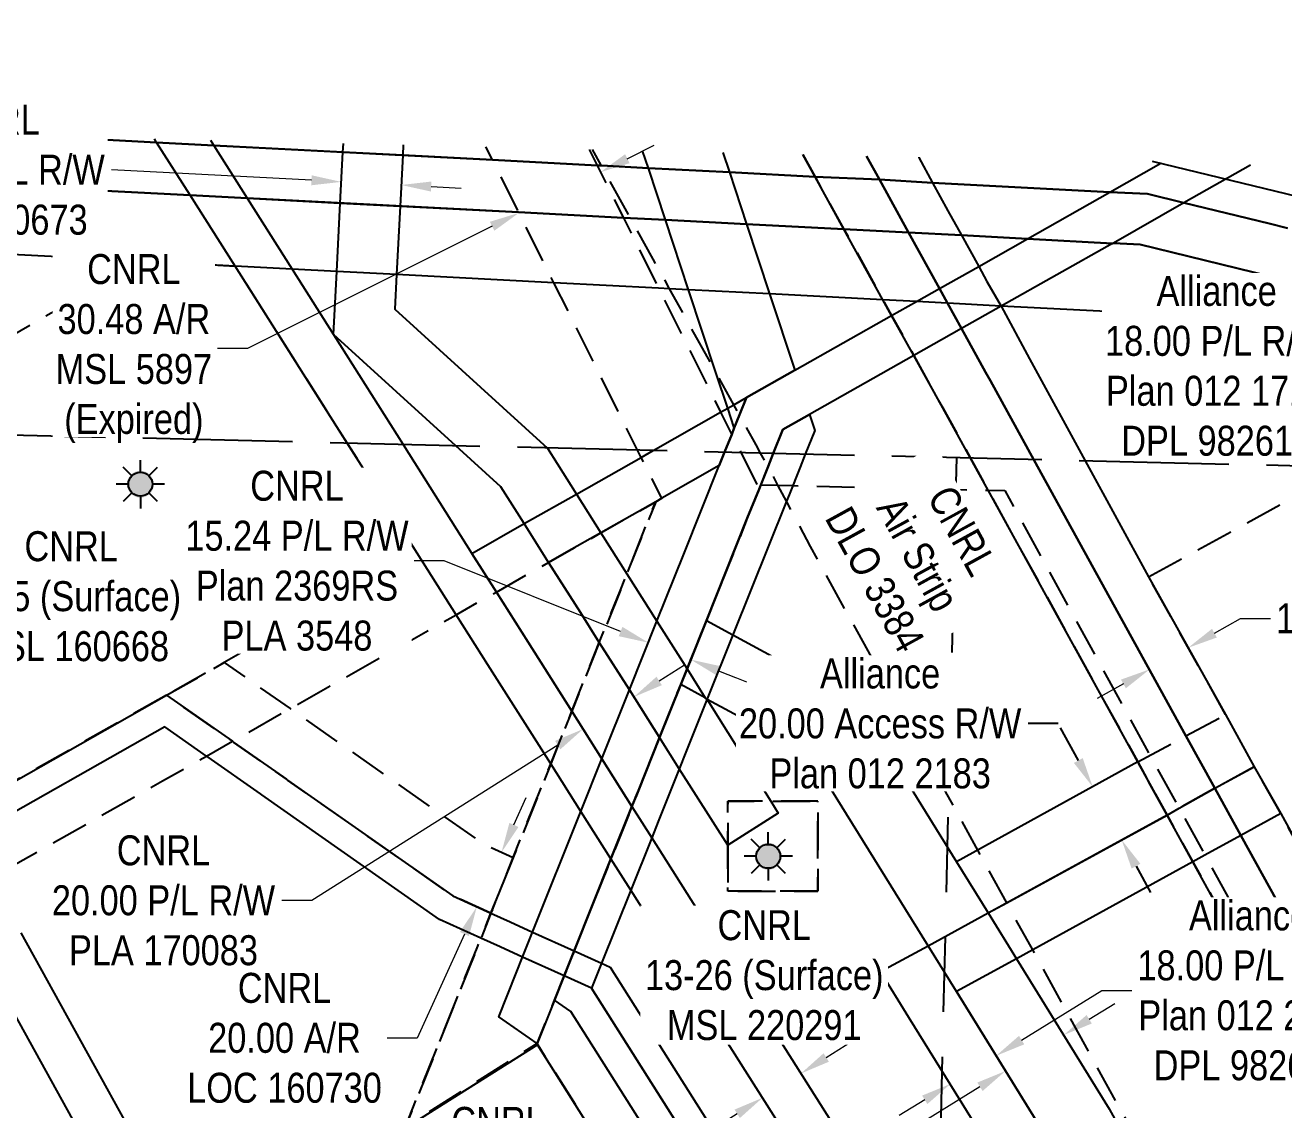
# Model space of a CAD drawing. Extents: x 392739 to 396293, y 6076770 to 6079693.
# Drawn here: x 393397.3 to 393817.2, y 6077586.7 to 6077948.7 of the extents above; entities that cross this region are included whole.
import ezdxf

# ---------------------------------------------------------------- set-up
doc = ezdxf.new("R2010")
doc.units = 0
doc.header["$LTSCALE"] = 5
doc.header["$PDSIZE"] = 0.5
for name, pattern in [('foc-ACCESSROAD', [3.75, 2.5, -1.25]), ('foc-LSD', [8, 5, -3]), ('foc-UNSURVEYED', [12.5, 10, -2.5])]:
    doc.linetypes.add(name, pattern=pattern)
doc.layers.get('Defpoints').update_dxf_attribs({"color": 9})
for name, color, linetype in [('C-AR', 13, 'foc-ACCESSROAD'), ('C-RW', 13, 'Continuous'), ('C-WS', 13, 'foc-ACCESSROAD'), ('C-WS-S', 13, 'Continuous'), ('F-AR', 190, 'foc-ACCESSROAD'), ('F-RW', 190, 'Continuous'), ('F-WS', 190, 'foc-ACCESSROAD'), ('L-SECTION-LSD', 7, 'foc-LSD'), ('L-USEC', 7, 'foc-UNSURVEYED')]:
    doc.layers.add(name, color=color, linetype=linetype)
for name, color, linetype, lineweight in [('C-AR-T', 13, 'Continuous', 9), ('C-RW-T', 13, 'Continuous', 9), ('C-WS-T', 13, 'Continuous', 9), ('F-AR-T', 190, 'Continuous', 9), ('F-RW-T', 190, 'Continuous', 9), ('F-WS-T', 190, 'Continuous', 9)]:
    doc.layers.add(name, color=color, linetype=linetype, lineweight=lineweight)
doc.styles.add('80CG', font='ARIALN.TTF', dxfattribs={"height": 10})
doc.styles.add('80L', font='ARIALN.TTF', dxfattribs={"height": 10})
doc.dimstyles.new('Compass 5 000', dxfattribs={"dimscale": 5, "dimtxt": 9, "dimasz": 2, "dimexe": 0.2, "dimexo": 0.0625, "dimgap": 0.5, "dimtad": 0, "dimtih": 1, "dimtoh": 1, "dimzin": 0, "dimdsep": 46, "dimtxsty": '80CG', "dimcen": 0.1, "dimse1": 1, "dimse2": 1, "dimclrd": 256, "dimclrt": 256, "dimaunit": 1, "dimadec": 4, "dimazin": 0, "dimtfac": 0.06, "dimtofl": 0, "dimtmove": 0, "dimatfit": 1, "dimfxl": 0.2, "dimtolj": 1, "dimtzin": 0, "dimlwd": -1, "dimarcsym": 0})

# ---------------------------------------------------------------- blocks, each defined once
blk = doc.blocks.new('*D25')
at = {"layer": 'C-RW', "transparency": 16777216}
for p, q in [((393335.72, 6077774.8), (393344.46, 6077779.65)), ((393305.1, 6077757.85), (393284.46, 6077746.42)), ((393284.46, 6077746.42), (393274.46, 6077746.42))]:
    blk.add_line(p, q, dxfattribs=at)
for points in [[(393334.91, 6077776.26), (393336.52, 6077773.35), (393326.97, 6077769.96)], [(393304.3, 6077759.31), (393305.91, 6077756.39), (393313.85, 6077762.7)]]:
    blk.add_solid(points, dxfattribs=at)
at = {"layer": 'Defpoints', "color": 0, "transparency": 16777216}
for p in [(393313.85, 6077762.7), (393420.48, 6077601.12), (393407.36, 6077593.85)]:
    blk.add_point(p, dxfattribs=at)
at = {"layer": 'C-RW', "transparency": 16777216, "insert": (393235.37, 6077746.42), "char_height": 10, "attachment_point": 5, "style": '80CG'}
blk.add_mtext('\\A1;CNRL\\P15.00 P/L R/W\\PPlan 912 0653\\PPLA 900059', dxfattribs=at)
blk = doc.blocks.new('*D26')
at = {"layer": 'Defpoints', "color": 0, "transparency": 16777216}
for p in [(393752.53, 6077694), (393753.46, 6077694.51), (393762.19, 6077676.3)]:
    blk.add_point(p, dxfattribs=at)
at = {"layer": 'F-AR', "transparency": 16777216}
for p, q in [((393741.94, 6077715.61), (393731.94, 6077715.61)), ((393748.67, 6077703.29), (393741.94, 6077715.61)), ((393767.91, 6077668.03), (393772.7, 6077659.26))]:
    blk.add_line(p, q, dxfattribs=at)
for points in [[(393750.13, 6077704.09), (393747.2, 6077702.49), (393753.46, 6077694.51)], [(393769.37, 6077668.83), (393766.45, 6077667.24), (393763.12, 6077676.81)]]:
    blk.add_solid(points, dxfattribs=at)
at = {"layer": 'F-AR', "transparency": 16777216, "insert": (393682.53, 6077715.61), "char_height": 10, "attachment_point": 5, "style": '80CG', "bg_fill": 3, "box_fill_scale": 1.1, "bg_fill_color": 256, "bg_fill_true_color": 13158600, "bg_fill_transparency": 0}
blk.add_mtext('\\A1;Alliance\\P20.00 Access R/W\\PPlan 012 2183', dxfattribs=at)
blk = doc.blocks.new('*D30')
at = {"layer": 'C-RW-T', "transparency": 16777216}
for p, q in [((393664.56, 6077604.18), (393673.01, 6077609.53)), ((393634.86, 6077585.38), (393604.14, 6077565.94)), ((393604.14, 6077565.94), (393594.14, 6077565.94))]:
    blk.add_line(p, q, dxfattribs=at)
for points in [[(393663.67, 6077605.59), (393665.45, 6077602.77), (393656.11, 6077598.83)], [(393633.97, 6077586.79), (393635.75, 6077583.98), (393643.31, 6077590.73)]]:
    blk.add_solid(points, dxfattribs=at)
at = {"layer": 'Defpoints', "color": 0, "transparency": 16777216}
for p in [(393643.31, 6077590.73), (393677.98, 6077564.27), (393665.19, 6077556.17)]:
    blk.add_point(p, dxfattribs=at)
at = {"layer": 'C-RW-T', "transparency": 16777216, "insert": (393555.05, 6077565.94), "char_height": 10, "attachment_point": 5, "style": '80CG'}
blk.add_mtext('\\A1;CNRL\\P15.00 P/L R/W\\PPLA 140514', dxfattribs=at)
blk = doc.blocks.new('*D36')
at = {"layer": 'Defpoints', "color": 0, "transparency": 16777216}
for p in [(393721.23, 6077604.74), (393728.11, 6077593.59), (393712.81, 6077584.15)]:
    blk.add_point(p, dxfattribs=at)
at = {"layer": 'F-RW-T', "transparency": 16777216}
for p, q in [((393729.74, 6077609.99), (393756.55, 6077626.52)), ((393756.55, 6077626.52), (393766.55, 6077626.52)), ((393697.42, 6077590.06), (393688.91, 6077584.81))]:
    blk.add_line(p, q, dxfattribs=at)
for points in [[(393728.87, 6077611.41), (393730.62, 6077608.57), (393721.23, 6077604.74)], [(393696.55, 6077591.47), (393698.3, 6077588.64), (393705.93, 6077595.31)]]:
    blk.add_solid(points, dxfattribs=at)
at = {"layer": 'F-RW-T', "transparency": 16777216, "insert": (393805.63, 6077626.52), "char_height": 10, "attachment_point": 5, "style": '80CG', "bg_fill": 3, "box_fill_scale": 1.1, "bg_fill_color": 256, "bg_fill_true_color": 13158600, "bg_fill_transparency": 0}
blk.add_mtext('\\A1;Alliance\\P18.00 P/L R/W\\PPlan 012 2193\\PDPL 982617', dxfattribs=at)
blk = doc.blocks.new('*D38')
at = {"layer": 'Defpoints', "color": 0, "transparency": 16777216}
for p in [(393900.64, 6077800.29), (393898.37, 6077797.03), (393915.48, 6077789.96)]:
    blk.add_point(p, dxfattribs=at)
at = {"layer": 'F-WS-T', "transparency": 16777216}
for p, q in [((393843.9, 6077834.96), (393833.9, 6077834.96)), ((393890.16, 6077802.74), (393843.9, 6077834.96)), ((393921.41, 6077780.98), (393929.62, 6077775.27))]:
    blk.add_line(p, q, dxfattribs=at)
for points in [[(393891.12, 6077804.11), (393889.21, 6077801.37), (393898.37, 6077797.03)], [(393922.37, 6077782.35), (393920.46, 6077779.61), (393913.21, 6077786.69)]]:
    blk.add_solid(points, dxfattribs=at)
at = {"layer": 'F-WS-T', "transparency": 16777216, "insert": (393794.82, 6077834.96), "char_height": 10, "attachment_point": 5, "style": '80CG', "bg_fill": 3, "box_fill_scale": 1.1, "bg_fill_color": 256, "bg_fill_true_color": 13158600, "bg_fill_transparency": 0}
blk.add_mtext('\\A1;Alliance\\P18.00 P/L R/W\\PPlan 012 1713\\PDPL 982617', dxfattribs=at)
blk = doc.blocks.new('*D41')
at = {"layer": 'C-RW-T', "transparency": 16777216}
for p, q in [((393537.06, 6077769.93), (393527.06, 6077769.93)), ((393595.95, 6077746.34), (393537.06, 6077769.93)), ((393628.65, 6077733.24), (393637.93, 6077729.52))]:
    blk.add_line(p, q, dxfattribs=at)
for points in [[(393596.57, 6077747.89), (393595.33, 6077744.79), (393605.23, 6077742.62)], [(393629.27, 6077734.78), (393628.03, 6077731.69), (393619.37, 6077736.96)]]:
    blk.add_solid(points, dxfattribs=at)
at = {"layer": 'Defpoints', "color": 0, "transparency": 16777216}
for p in [(393605.23, 6077742.62), (393593.18, 6077712.53), (393607.31, 6077706.87)]:
    blk.add_point(p, dxfattribs=at)
at = {"layer": 'C-RW-T', "transparency": 16777216, "insert": (393487.97, 6077769.93), "char_height": 10, "attachment_point": 5, "style": '80CG', "bg_fill": 3, "box_fill_scale": 1.1, "bg_fill_color": 256, "bg_fill_true_color": 13158600, "bg_fill_transparency": 0}
blk.add_mtext('\\A1;CNRL\\P15.24 P/L R/W\\PPlan 2369RS\\PPLA 3548', dxfattribs=at)
blk = doc.blocks.new('*D51')
at = {"layer": 'Defpoints', "color": 0, "transparency": 16777216}
for p in [(393724.35, 6077599.66), (393757.92, 6077588.81), (393738.48, 6077576.8)]:
    blk.add_point(p, dxfattribs=at)
at = {"layer": 'F-AR-T', "transparency": 16777216}
for p, q in [((393752.3, 6077616.93), (393760.8, 6077622.19)), ((393715.85, 6077594.41), (393576.07, 6077508.03)), ((393576.07, 6077508.03), (393566.07, 6077508.03))]:
    blk.add_line(p, q, dxfattribs=at)
for points in [[(393751.42, 6077618.35), (393753.17, 6077615.52), (393743.79, 6077611.68)], [(393714.97, 6077595.82), (393716.72, 6077592.99), (393724.35, 6077599.66)]]:
    blk.add_solid(points, dxfattribs=at)
at = {"layer": 'F-AR-T', "transparency": 16777216, "insert": (393528.96, 6077508.03), "char_height": 10, "attachment_point": 5, "style": '80CG'}
blk.add_mtext('\\A1;Nova\\P22.86 A/R\\PPlan 2803 RS\\PDLO 3548', dxfattribs=at)
blk = doc.blocks.new('*D56')
at = {"layer": 'C-AR-T', "transparency": 16777216}
for p, q in [((393598.19, 6077904.15), (393607.14, 6077908.63)), ((393553.08, 6077881.61), (393471.47, 6077840.81)), ((393471.47, 6077840.81), (393461.47, 6077840.81))]:
    blk.add_line(p, q, dxfattribs=at)
for points in [[(393597.45, 6077905.65), (393598.94, 6077902.66), (393589.25, 6077899.68)], [(393552.34, 6077883.1), (393553.83, 6077880.12), (393562.03, 6077886.08)]]:
    blk.add_solid(points, dxfattribs=at)
at = {"layer": 'Defpoints', "color": 0, "transparency": 16777216}
for p in [(393562.03, 6077886.08), (393620.57, 6077837.03), (393593.35, 6077823.42)]:
    blk.add_point(p, dxfattribs=at)
at = {"layer": 'C-AR-T', "transparency": 16777216, "insert": (393433.55, 6077840.81), "char_height": 10, "attachment_point": 5, "style": '80CG', "bg_fill": 3, "box_fill_scale": 1.1, "bg_fill_color": 256, "bg_fill_true_color": 13158600, "bg_fill_transparency": 0}
blk.add_mtext('\\A1;CNRL\\P30.48 A/R\\PMSL 5897\\P(Expired)', dxfattribs=at)
blk = doc.blocks.new('*D58')
at = {"layer": 'Defpoints', "color": 0, "transparency": 16777216}
for p in [(393779.14, 6077752.02), (393766.25, 6077744.82), (393785.34, 6077740.93)]:
    blk.add_point(p, dxfattribs=at)
at = {"layer": 'F-RW-T', "transparency": 16777216}
for p, q in [((393794.07, 6077745.8), (393802.8, 6077750.68)), ((393802.8, 6077750.68), (393812.8, 6077750.68)), ((393763.72, 6077728.85), (393754.99, 6077723.97))]:
    blk.add_line(p, q, dxfattribs=at)
for points in [[(393793.26, 6077747.26), (393794.88, 6077744.35), (393785.34, 6077740.93)], [(393762.9, 6077730.3), (393764.53, 6077727.39), (393772.45, 6077733.72)]]:
    blk.add_solid(points, dxfattribs=at)
at = {"layer": 'F-RW-T', "transparency": 16777216, "insert": (393851.89, 6077750.68), "char_height": 10, "attachment_point": 5, "style": '80CG'}
blk.add_mtext('\\A1;CNRL\\P15.00 P/L R/W\\PPLA 001969', dxfattribs=at)
blk = doc.blocks.new('*D64')
at = {"layer": 'C-RW-T', "transparency": 16777216}
for p, q in [((393608.82, 6077729.85), (393617.27, 6077735.19)), ((393574.97, 6077708.44), (393492.97, 6077656.58)), ((393492.97, 6077656.58), (393482.97, 6077656.58))]:
    blk.add_line(p, q, dxfattribs=at)
for points in [[(393607.92, 6077731.25), (393609.71, 6077728.44), (393600.36, 6077724.5)], [(393574.08, 6077709.85), (393575.86, 6077707.03), (393583.42, 6077713.78)]]:
    blk.add_solid(points, dxfattribs=at)
at = {"layer": 'Defpoints', "color": 0, "transparency": 16777216}
for p in [(393596.26, 6077730.99), (393579.31, 6077720.28), (393583.42, 6077713.78)]:
    blk.add_point(p, dxfattribs=at)
at = {"layer": 'C-RW-T', "transparency": 16777216, "insert": (393443.43, 6077656.58), "char_height": 10, "attachment_point": 5, "style": '80CG'}
blk.add_mtext('\\A1;CNRL\\P20.00 P/L R/W\\PPLA 170083', dxfattribs=at)
blk = doc.blocks.new('*D65')
at = {"layer": 'C-AR-T', "transparency": 16777216}
for p, q in [((393560.36, 6077681.8), (393564.49, 6077690.91)), ((393543.84, 6077645.38), (393528.11, 6077610.68)), ((393528.11, 6077610.68), (393518.11, 6077610.68))]:
    blk.add_line(p, q, dxfattribs=at)
for points in [[(393558.84, 6077682.49), (393561.88, 6077681.11), (393556.23, 6077672.69)], [(393542.32, 6077646.06), (393545.36, 6077644.69), (393547.97, 6077654.48)]]:
    blk.add_solid(points, dxfattribs=at)
at = {"layer": 'Defpoints', "color": 0, "transparency": 16777216}
for p in [(393556.43, 6077672.6), (393547.97, 6077654.48), (393548.17, 6077654.39)]:
    blk.add_point(p, dxfattribs=at)
at = {"layer": 'C-AR-T', "transparency": 16777216, "insert": (393483.81, 6077610.68), "char_height": 10, "attachment_point": 5, "style": '80CG'}
blk.add_mtext('\\A1;CNRL\\P20.00 A/R\\PLOC 160730', dxfattribs=at)
blk = doc.blocks.new('*D70')
at = {"layer": 'C-AR-T', "transparency": 16777216}
for p, q in [((393492.78, 6077896.94), (393426.14, 6077900.41)), ((393532.72, 6077894.87), (393542.71, 6077894.35))]:
    blk.add_line(p, q, dxfattribs=at)
for points in [[(393492.87, 6077898.61), (393492.7, 6077895.28), (393502.77, 6077896.42)], [(393532.81, 6077896.53), (393532.64, 6077893.2), (393522.74, 6077895.38)]]:
    blk.add_solid(points, dxfattribs=at)
at = {"layer": 'Defpoints', "color": 0, "transparency": 16777216}
for p in [(393502.77, 6077896.42), (393501.95, 6077880.74), (393521.92, 6077879.7)]:
    blk.add_point(p, dxfattribs=at)
at = {"layer": 'C-AR-T', "transparency": 16777216, "insert": (393386.6, 6077900.41), "char_height": 10, "attachment_point": 5, "style": '80CG', "bg_fill": 3, "box_fill_scale": 1.1, "bg_fill_color": 256, "bg_fill_true_color": 13158600, "bg_fill_transparency": 0}
blk.add_mtext('\\A1;CNRL\\P20.00 P/L R/W\\PPLA 230673', dxfattribs=at)
blk = doc.blocks.new('GAS')
h = blk.add_hatch(color=255)
h.dxf.hatch_style = 1
edge = h.paths.add_edge_path()
edge.add_arc((0, 0), 0.9, 0, 360)
for p, q in [((-0.571, 0.571), (-1.142, 1.142)), ((0, 0.808), (0, 1.616)), ((0.571, 0.571), (1.142, 1.142)), ((-0.808, 0), (-1.616, 0)), ((1.616, 0), (0.808, 0)), ((-0.571, -0.571), (-1.142, -1.142)), ((0, -0.808), (0, -1.616)), ((1.142, -1.142), (0.571, -0.571))]:
    blk.add_line(p, q)
blk.add_circle((0, 0), 0.8)

msp = doc.modelspace()

# ---------------------------------------------------------------- linework, layer by layer
at = {"layer": 'C-AR', "flags": 128}
for points in [[(393585.469, 6077907.261), (393588.139, 6077901.918), (393596.865, 6077884.452), (393608.606, 6077860.96), (393629.315, 6077819.522), (393633.012, 6077812.121), (393636.174, 6077806.031), (393642.127, 6077793.887), (393638.224, 6077784.135), (393624.589, 6077750.053), (393618.114, 6077733.868), (393616.042, 6077728.69), (393608.952, 6077710.97), (393601.896, 6077693.334), (393599.748, 6077687.964), (393592.737, 6077670.44), (393580.462, 6077639.761), (393577.117, 6077631.399), (393573.894, 6077623.343), (393568.08, 6077608.81), (393524.146, 6077581.022), (393542.462, 6077626.777), (393548.278, 6077641.306), (393549.347, 6077643.982), (393552.687, 6077652.343), (393560.127, 6077670.922), (393572.634, 6077702.154), (393579.666, 6077719.721), (393588.85, 6077742.651), (393595.872, 6077760.205), (393598.04, 6077765.624), (393607.646, 6077789.643), (393609.655, 6077790.802), (393602.816, 6077804.482), (393601.622, 6077806.863), (393573.677, 6077862.773), (393561.932, 6077886.267), (393553.203, 6077903.733), (393551.025, 6077908.089)], [(393656.76, 6077905.547), (393660.828, 6077898.142), (393670.478, 6077880.629), (393683.487, 6077857.066), (393686.373, 6077851.812), (393693.767, 6077838.493), (393703.427, 6077820.977), (393712.683, 6077804.191), (393715.11, 6077799.765), (393718.55, 6077793.52), (393768.514, 6077702.804), (393778.287, 6077685.107), (393786.861, 6077669.5), (393835.678, 6077580.97), (393836.439, 6077579.686), (393842.966, 6077567.77), (393849.839, 6077555.327), (393850.273, 6077554.55), (393857.247, 6077541.876), (393875.318, 6077509.066), (393884.96, 6077491.56), (393940.764, 6077390.257), (393948.145, 6077376.858), (393955.468, 6077363.464), (393962.891, 6077350.064), (393973.15, 6077331.546), (393991.844, 6077297.679), (393993.364, 6077294.929), (394000.596, 6077281.808), (394005.998, 6077272.06), (394007.798, 6077268.783), (394014.233, 6077257.061), (394015.019, 6077255.629), (394018.162, 6077249.903), (394019.231, 6077247.957), (394027.887, 6077232.189), (394029.372, 6077229.485), (394042.196, 6077206.123), (394046.821, 6077197.699), (394063.681, 6077166.987), (394095.217, 6077109.541), (394127.988, 6077049.837), (394142.846, 6077022.777), (394143.435, 6077021.703), (394145.939, 6077017.148), (394145.306, 6077016.799), (394142.302, 6077015.145), (394131.23, 6077009.046), (394097.332, 6076990.372), (394096.802, 6076989.822), (394092.582, 6076987.682), (394092.359, 6076988.087), (394091.017, 6076990.524), (394087.21, 6076997.45), (394074.734, 6077020.104), (394072.773, 6077023.635), (394051.505, 6077062.303), (394037.274, 6077088.153), (394021.09, 6077117.555), (393986.727, 6077179.976), (393975.714, 6077199.984), (393966.896, 6077216.002), (393956.039, 6077235.725), (393948.463, 6077249.488), (393947.968, 6077250.387), (393946.385, 6077253.232), (393939.138, 6077266.428), (393938.121, 6077268.274), (393937.672, 6077269.091), (393935.019, 6077273.91), (393934.281, 6077275.251), (393927.842, 6077286.948), (393913.581, 6077312.854), (393903.369, 6077331.405), (393896.011, 6077344.771), (393888.633, 6077358.173), (393881.256, 6077371.576), (393823.154, 6077477.116), (393815.908, 6077490.279), (393806.445, 6077507.469), (393799.144, 6077520.733), (393796.689, 6077525.192), (393789.397, 6077538.442), (393782.148, 6077551.61), (393733.443, 6077640.087), (393724.77, 6077655.843), (393659.31, 6077774.76), (393651.281, 6077789.866), (393650.608, 6077791.133), (393648.457, 6077795.181), (393645.14, 6077801.422), (393642.673, 6077805.875), (393641.124, 6077808.674), (393635.617, 6077818.631), (393633.732, 6077822.035), (393627.75, 6077832.846), (393612.296, 6077860.768), (393606.841, 6077870.625), (393599.258, 6077884.328), (393589.564, 6077901.846), (393586.582, 6077907.234)]]:
    msp.add_lwpolyline(points, dxfattribs=at)
msp.add_lwpolyline([(393560.127, 6077670.922), (393552.687, 6077652.343), (393540.013, 6077658.091), (393484.856, 6077696.768), (393484.449, 6077697.054), (393466.957, 6077709.32), (393466.41, 6077709.702), (393444.437, 6077725.112), (393463.708, 6077736.022), (393485.681, 6077720.614), (393486.162, 6077720.276), (393504.027, 6077707.748), (393549.966, 6077675.536), (393560.127, 6077670.922)], close=True, dxfattribs=at)
at = {"layer": 'C-RW', "flags": 128}
for points in [[(393697.463, 6077505.262), (393599.338, 6077660.029), (393592.737, 6077670.44), (393582.687, 6077686.293), (393572.634, 6077702.154), (393551.691, 6077735.188), (393541.068, 6077751.943), (393528.062, 6077772.456), (393504.767, 6077809.195), (393467.295, 6077868.304), (393452.293, 6077891.966), (393441.138, 6077909.56), (393440.384, 6077910.749)], [(393459.135, 6077910.298), (393460.23, 6077908.568), (393471.355, 6077890.975), (393486.32, 6077867.314), (393500.118, 6077845.502), (393523.358, 6077808.747), (393546.335, 6077772.423), (393554.485, 6077759.536), (393565.081, 6077742.783), (393579.666, 6077719.721), (393589.706, 6077703.844), (393599.748, 6077687.964), (393606.342, 6077677.537), (393710.715, 6077512.514)], [(393523.432, 6077908.752), (393523.252, 6077905.29), (393522.369, 6077888.323), (393521.182, 6077865.502), (393520.58, 6077853.929), (393571.51, 6077807.588), (393581.225, 6077792.226), (393589.395, 6077779.302), (393598.04, 6077765.624), (393608.069, 6077749.758), (393618.114, 6077733.868), (393624.183, 6077724.266), (393624.795, 6077723.662), (393646.047, 6077689.677), (393648.546, 6077685.724), (393631.691, 6077675.045), (393615.539, 6077700.524), (393608.952, 6077710.97), (393598.899, 6077726.837), (393588.85, 6077742.651), (393582.521, 6077752.698), (393571.921, 6077769.432), (393563.818, 6077782.346), (393556.02, 6077794.682), (393541.013, 6077808.322), (393500.118, 6077845.502), (393501.216, 6077866.539), (393502.403, 6077889.361), (393503.286, 6077906.328), (393503.437, 6077909.233)], [(393630.078, 6077906.188), (393632.247, 6077899.627), (393637.967, 6077882.315), (393645.661, 6077859.032), (393654.083, 6077833.549), (393637.929, 6077824.411), (393635.617, 6077818.631), (393633.88, 6077814.291), (393631.703, 6077820.881), (393627.75, 6077832.846), (393618.632, 6077860.437), (393610.938, 6077883.721), (393605.216, 6077901.032), (393603.299, 6077906.832)], [(393806.105, 6077901.956), (393783.829, 6077889.438), (393760.423, 6077875.944), (393760.041, 6077875.821), (393722.913, 6077854.924), (393709.686, 6077847.498), (393693.767, 6077838.493), (393658.955, 6077818.802), (393650.086, 6077813.786), (393646.883, 6077805.773), (393645.14, 6077801.422), (393642.702, 6077795.325), (393642.127, 6077793.887), (393638.224, 6077784.135), (393624.589, 6077750.053), (393618.114, 6077733.868), (393616.042, 6077728.69), (393608.952, 6077710.97), (393601.896, 6077693.334), (393599.748, 6077687.964), (393592.737, 6077670.44), (393580.462, 6077639.761), (393577.117, 6077631.399), (393573.894, 6077623.343), (393568.08, 6077608.81), (393555.286, 6077617.784), (393561.09, 6077632.317), (393563.242, 6077637.683), (393566.59, 6077646.048), (393582.687, 6077686.293), (393589.706, 6077703.844), (393598.899, 6077726.837), (393608.069, 6077749.758), (393617.029, 6077772.159), (393628.852, 6077801.72), (393630.631, 6077806.165), (393633.012, 6077812.121), (393633.88, 6077814.291), (393635.617, 6077818.631), (393637.929, 6077824.411), (393654.083, 6077833.549), (393686.373, 6077851.812), (393694.632, 6077856.485), (393702.327, 6077860.837), (393715.434, 6077868.224), (393731.681, 6077877.442), (393759.23, 6077893.026), (393776.181, 6077902.614), (393776.285, 6077902.673)], [(393948.145, 6077376.858), (393940.764, 6077390.257), (393884.96, 6077491.56), (393875.318, 6077509.066), (393857.247, 6077541.876), (393850.273, 6077554.55), (393849.839, 6077555.327), (393842.966, 6077567.77), (393836.439, 6077579.686), (393835.678, 6077580.97), (393786.861, 6077669.5), (393778.287, 6077685.107), (393768.514, 6077702.804), (393718.55, 6077793.52), (393715.11, 6077799.765), (393712.683, 6077804.191), (393703.427, 6077820.977), (393693.767, 6077838.493), (393686.373, 6077851.812), (393683.487, 6077857.066), (393670.478, 6077880.629), (393660.828, 6077898.142), (393656.76, 6077905.547)], [(393677.973, 6077905.037), (393682.319, 6077897.208), (393692.033, 6077879.504), (393702.327, 6077860.837), (393705.027, 6077855.943), (393709.686, 6077847.498), (393717.738, 6077832.887), (393719.345, 6077829.971), (393733.836, 6077803.683), (393784.564, 6077711.563), (393794.221, 6077694.029), (393802.939, 6077678.297), (393851.78, 6077589.721), (393852.449, 6077588.51), (393859.067, 6077576.503), (393865.027, 6077565.687), (393868.469, 6077559.425), (393872.461, 6077552.178), (393891.35, 6077517.902), (393900.999, 6077500.394), (393958.607, 6077395.872), (393965.989, 6077382.478)], [(393851.78, 6077589.721), (393802.939, 6077678.297), (393794.221, 6077694.029), (393784.564, 6077711.563), (393733.836, 6077803.683), (393719.345, 6077829.971), (393717.738, 6077832.887), (393709.686, 6077847.498), (393705.027, 6077855.943), (393702.327, 6077860.837), (393692.033, 6077879.504), (393682.319, 6077897.208), (393677.973, 6077905.037)], [(393695.414, 6077904.617), (393695.425, 6077904.598), (393700.061, 6077896.101), (393705.164, 6077886.748), (393709.667, 6077878.587), (393715.434, 6077868.224), (393718.161, 6077863.192), (393722.913, 6077854.924), (393732.349, 6077837.32), (393750.964, 6077803.271), (393772.097, 6077764.636), (393797.808, 6077718.604), (393807.385, 6077701.185), (393816.234, 6077685.561), (393842.728, 6077637.201)], [(393654.279, 6077500.997), (393579.324, 6077619.535), (393573.893, 6077623.343), (393577.117, 6077631.399), (393580.462, 6077639.761), (393592.736, 6077670.439), (393599.747, 6077687.963), (393601.896, 6077693.334), (393608.969, 6077711.013), (393616.041, 6077728.69), (393624.589, 6077750.054), (393638.223, 6077784.135), (393642.126, 6077793.888), (393645.14, 6077801.422), (393646.883, 6077805.773), (393650.086, 6077813.786), (393658.955, 6077818.802), (393660.721, 6077813.461), (393657.546, 6077805.517), (393655.804, 6077801.169), (393652.133, 6077791.995), (393651.281, 6077789.866), (393633.431, 6077745.248), (393624.884, 6077723.885), (393608.496, 6077682.922), (393606.341, 6077677.536), (393599.337, 6077660.028), (393589.576, 6077635.632), (393586.229, 6077627.27), (393666.056, 6077501.074)], [(393381.793, 6077689.645), (393444.437, 6077725.112), (393466.41, 6077709.703), (393466.957, 6077709.32), (393484.449, 6077697.054), (393484.856, 6077696.768), (393540.013, 6077658.091), (393552.686, 6077652.343), (393559.084, 6077649.449), (393566.59, 6077646.048), (393580.462, 6077639.761), (393589.576, 6077635.632), (393592.437, 6077634.334), (393676.664, 6077501.159)], [(393666.057, 6077501.07), (393586.229, 6077627.27), (393577.117, 6077631.399), (393563.242, 6077637.683), (393555.738, 6077641.087), (393549.346, 6077643.983), (393535.531, 6077650.244), (393476.229, 6077691.829), (393475.785, 6077692.14), (393458.315, 6077704.391), (393457.742, 6077704.793), (393443.923, 6077714.483), (393378.318, 6077677.34)], [(393395.787, 6077645.758), (393455.58, 6077537.654), (393442.886, 6077529.627), (393382.775, 6077638.306)]]:
    msp.add_lwpolyline(points, dxfattribs=at)
msp.add_lwpolyline([(393601.896, 6077693.334), (393599.748, 6077687.964), (393589.706, 6077703.844), (393579.666, 6077719.721), (393565.081, 6077742.783), (393554.485, 6077759.536), (393546.335, 6077772.423), (393563.818, 6077782.346), (393581.225, 6077792.226), (393602.816, 6077804.482), (393606.804, 6077806.738), (393629.315, 6077819.522), (393631.704, 6077820.88), (393633.732, 6077822.035), (393637.929, 6077824.411), (393635.617, 6077818.631), (393633.88, 6077814.291), (393633.012, 6077812.121), (393630.631, 6077806.165), (393628.852, 6077801.72), (393609.655, 6077790.802), (393607.646, 6077789.643), (393589.395, 6077779.302), (393577.94, 6077772.815), (393571.921, 6077769.432), (393582.521, 6077752.698), (393588.85, 6077742.651), (393598.899, 6077726.837), (393608.952, 6077710.97), (393601.896, 6077693.334)], close=True, dxfattribs=at)
at = {"layer": 'C-WS', "flags": 128}
for points in [[(393444.437, 6077725.112), (393381.793, 6077689.645), (393318.887, 6077803.366), (393336.364, 6077813.255), (393436.478, 6077869.906), (393467.295, 6077868.304), (393504.767, 6077809.195), (393528.062, 6077772.456), (393463.708, 6077736.022), (393444.437, 6077725.112)], [(393642.702, 6077795.325), (393648.457, 6077795.181), (393653.362, 6077795.065), (393657.398, 6077794.969), (393718.55, 6077793.52), (393724.098, 6077793.389), (393772.588, 6077705.027), (393782.291, 6077687.349), (393790.882, 6077671.698), (393839.547, 6077583.024), (393846.798, 6077569.832), (393853.409, 6077557.762), (393854.542, 6077555.694), (393860.805, 6077544.286), (393879.014, 6077511.103), (393888.63, 6077493.581), (393944.665, 6077391.485), (393952.023, 6077378.08), (393959.371, 6077364.691), (393966.733, 6077351.278), (393976.907, 6077332.743), (393996.7, 6077296.683), (394003.935, 6077283.569), (394000.596, 6077281.808), (393985.335, 6077273.736), (393971.919, 6077266.704), (393970.353, 6077265.823), (393963.619, 6077262.308), (393946.385, 6077253.232), (393942.991, 6077251.496), (393933.308, 6077246.383), (393922.764, 6077240.832), (393922.029, 6077240.437), (393909.275, 6077233.74), (393892.551, 6077224.96), (393889.053, 6077223.109), (393885.657, 6077221.3), (393884.741, 6077220.826), (393878.954, 6077217.753), (393863.842, 6077209.803), (393796.727, 6077174.513), (393778.927, 6077165.166), (393765.605, 6077158.167), (393763.485, 6077157.054), (393727.702, 6077138.253), (393709.509, 6077128.721), (393700.812, 6077124.162), (393695.744, 6077121.519), (393691.743, 6077119.413), (393678.082, 6077112.255), (393586.946, 6077064.534), (393563.958, 6077052.541), (393558.858, 6077049.781), (393483.562, 6077009.92), (393474.853, 6077005.306), (393474.136, 6077004.932), (393473.897, 6077005.33), (393473.538, 6077005.905), (393463.307, 6077021.826), (393452.491, 6077038.669), (393442.875, 6077053.643), (393528.295, 6077107.673), (393590.408, 6077146.963), (393614.277, 6077162.064), (393631.248, 6077172.796), (393645.971, 6077182.109), (393654.729, 6077187.64), (393667.926, 6077195.997), (393676.82, 6077201.716), (393685.588, 6077207.29), (393703.198, 6077218.491), (393707.219, 6077221.017), (393720.21, 6077229.181), (393724.15, 6077231.652), (393732.889, 6077237.18), (393737.004, 6077239.787), (393749.539, 6077247.689), (393762.428, 6077255.831), (393779.709, 6077266.652), (393780.036, 6077266.857), (393782.882, 6077268.685), (393769.796, 6077289.225), (393768.554, 6077291.462), (393759.294, 6077306.015), (393756.994, 6077309.632), (393753.689, 6077315.025), (393753.251, 6077315.509), (393752.325, 6077316.973), (393745.646, 6077327.668), (393744.763, 6077328.94), (393705.53, 6077391.144), (393702.807, 6077395.485), (393694.835, 6077408.116), (393689.143, 6077417.129), (393681.169, 6077429.782), (393678.049, 6077434.722), (393673.185, 6077442.43), (393670.661, 6077446.42), (393669.504, 6077448.254), (393668.988, 6077449.082), (393659.357, 6077464.261), (393641.614, 6077492.358), (393636.289, 6077500.779), (393568.08, 6077608.81), (393573.894, 6077623.343), (393577.117, 6077631.399), (393580.462, 6077639.761), (393592.737, 6077670.44), (393599.748, 6077687.964), (393601.896, 6077693.334), (393608.952, 6077710.97), (393616.042, 6077728.69), (393618.114, 6077733.868), (393624.589, 6077750.053), (393638.224, 6077784.135), (393642.127, 6077793.887), (393642.702, 6077795.325)], [(393661.702, 6077659.688), (393631.713, 6077659.688), (393631.691, 6077675.045), (393631.714, 6077689.676), (393646.047, 6077689.677), (393661.703, 6077689.676), (393661.702, 6077659.688)], [(393631.691, 6077675.045), (393631.713, 6077659.688), (393661.702, 6077659.688), (393661.703, 6077689.676), (393646.047, 6077689.677), (393631.714, 6077689.676), (393631.691, 6077675.045)]]:
    msp.add_lwpolyline(points, close=True, dxfattribs=at)
msp.add_lwpolyline([(393178.156, 6077546.507), (393264.435, 6077595.348), (393268.39, 6077597.595), (393273.699, 6077600.601), (393277.669, 6077602.851), (393279.508, 6077603.892), (393310.091, 6077621.189), (393363.85, 6077651.631), (393372.645, 6077656.619), (393385.693, 6077664.005), (393443.063, 6077696.476), (393457.743, 6077704.791), (393466.41, 6077709.702), (393485.681, 6077720.614), (393541.068, 6077751.943), (393554.485, 6077759.536), (393571.921, 6077769.432), (393577.94, 6077772.815), (393589.395, 6077779.302), (393607.646, 6077789.643), (393598.04, 6077765.624), (393595.872, 6077760.205), (393588.85, 6077742.651), (393579.666, 6077719.721), (393572.634, 6077702.154), (393560.127, 6077670.922), (393552.687, 6077652.343), (393549.347, 6077643.982), (393548.278, 6077641.306), (393542.462, 6077626.777), (393524.146, 6077581.022), (393455.58, 6077537.654), (393442.886, 6077529.627), (393357.771, 6077475.792), (393353.906, 6077473.353), (393348.755, 6077470.097), (393344.897, 6077467.65), (393305.861, 6077442.923), (393275.229, 6077423.543), (393228.093, 6077393.818), (393176.474, 6077475.631)], dxfattribs=at)
at = {"layer": 'C-WS', "linetype": 'Continuous', "flags": 128}
msp.add_lwpolyline([(393744.751, 6077328.979), (393702.807, 6077395.485), (393694.835, 6077408.116), (393681.13, 6077429.716), (393678.049, 6077434.722), (393673.27, 6077442.066), (393670.643, 6077446.42), (393668.975, 6077449.079), (393659.319, 6077464.201), (393641.72, 6077491.972), (393636.396, 6077500.393), (393636.396, 6077500.393), (393568.233, 6077608.458), (393524.282, 6077580.701), (393455.685, 6077537.381), (393442.986, 6077529.363), (393357.835, 6077475.587)], dxfattribs=at)
at = {"layer": 'F-AR', "linetype": 'Continuous', "flags": 128}
msp.add_lwpolyline([(393739.228, 6077575.592), (393707.965, 6077626.181), (393698.527, 6077641.454), (393659.017, 6077705.334), (393624.795, 6077723.662), (393624.183, 6077724.266), (393616.042, 6077728.69), (393618.114, 6077733.868), (393624.589, 6077750.053), (393633.431, 6077745.248), (393675.261, 6077722.513), (393708.05, 6077669.51), (393718.612, 6077652.476), (393728.091, 6077637.14), (393758.979, 6077587.1), (393779.295, 6077550.049)], dxfattribs=at)
at = {"layer": 'F-RW', "flags": 128}
for points in [[(393818.471, 6077881.015), (393812.325, 6077882.509), (393783.829, 6077889.438), (393771.748, 6077892.375), (393759.23, 6077893.026), (393700.061, 6077896.101), (393682.319, 6077897.208), (393660.828, 6077898.142), (393632.247, 6077899.627), (393605.216, 6077901.032), (393589.564, 6077901.846), (393588.139, 6077901.918), (393553.203, 6077903.733), (393523.252, 6077905.29), (393503.286, 6077906.328), (393460.23, 6077908.568), (393441.138, 6077909.56), (393418.403, 6077910.743), (393399.285, 6077911.737)], [(393399.285, 6077911.737), (393418.403, 6077910.743), (393441.138, 6077909.56), (393460.23, 6077908.568), (393553.203, 6077903.733), (393588.139, 6077901.918), (393589.564, 6077901.846), (393605.216, 6077901.032), (393632.247, 6077899.627), (393660.828, 6077898.142), (393682.317, 6077897.214), (393700.061, 6077896.101), (393759.23, 6077893.026), (393771.748, 6077892.375), (393783.829, 6077889.438), (393812.325, 6077882.509), (393818.471, 6077881.015)], [(393847.628, 6077849.163), (393812.912, 6077864.877), (393790.686, 6077870.282), (393769.279, 6077875.488), (393760.423, 6077875.944), (393760.041, 6077875.817), (393731.681, 6077877.442), (393709.667, 6077878.587), (393692.033, 6077879.504), (393670.478, 6077880.629), (393637.967, 6077882.315), (393610.938, 6077883.721), (393599.258, 6077884.328), (393596.865, 6077884.452), (393561.932, 6077886.267), (393471.355, 6077890.975), (393452.293, 6077891.966), (393393.526, 6077895.022)], [(393393.526, 6077895.022), (393452.293, 6077891.966), (393471.355, 6077890.975), (393502.403, 6077889.361), (393522.369, 6077888.323), (393561.932, 6077886.267), (393596.865, 6077884.452), (393599.258, 6077884.328), (393610.938, 6077883.721), (393637.967, 6077882.315), (393670.478, 6077880.629), (393692.033, 6077879.504), (393709.667, 6077878.587), (393731.681, 6077877.442), (393760.041, 6077875.821), (393760.423, 6077875.944), (393769.279, 6077875.488), (393790.686, 6077870.282), (393812.912, 6077864.877), (393847.628, 6077849.163)], [(393836.288, 6077829.214), (393805.435, 6077843.18), (393765.958, 6077852.779), (393760.218, 6077853.066), (393722.913, 6077854.924), (393705.027, 6077855.943), (393694.632, 6077856.485), (393683.487, 6077857.066), (393645.661, 6077859.032), (393618.632, 6077860.437), (393612.296, 6077860.768), (393608.606, 6077860.96), (393573.677, 6077862.773), (393521.182, 6077865.502), (393501.216, 6077866.539), (393486.32, 6077867.314), (393467.295, 6077868.304), (393436.478, 6077869.906), (393360.067, 6077873.88)], [(393723.709, 6077566.615), (393692.095, 6077617.487), (393682.714, 6077632.837), (393698.527, 6077641.454), (393718.612, 6077652.476), (393724.77, 6077655.843), (393778.287, 6077685.107), (393782.291, 6077687.349), (393794.221, 6077694.029), (393807.385, 6077701.185), (393816.234, 6077685.561), (393802.939, 6077678.297), (393790.882, 6077671.698), (393786.861, 6077669.5), (393733.443, 6077640.087), (393728.091, 6077637.14), (393707.965, 6077626.181), (393739.228, 6077575.592)]]:
    msp.add_lwpolyline(points, dxfattribs=at)
at = {"layer": 'F-WS'}
msp.add_lwpolyline([(393891.284, 6077755.388), (393932.544, 6077681.67), (393901.679, 6077664.691), (393857.954, 6077640.638), (393844.817, 6077633.412), (393842.728, 6077637.201), (393816.234, 6077685.561), (393807.385, 6077701.185), (393794.221, 6077694.029), (393778.285, 6077685.106), (393768.514, 6077702.804), (393784.564, 6077711.563), (393797.808, 6077718.604), (393772.097, 6077764.636), (393838.757, 6077801.162), (393859.936, 6077812.776), (393866.563, 6077800.494), (393881.47, 6077772.885), (393891.284, 6077755.388)], close=True, dxfattribs=at)
at = {"layer": 'L-SECTION-LSD'}
msp.add_line((393707.975, 6077804.322), (393688.973, 6077000.18), dxfattribs=at)
at = {"layer": 'L-USEC'}
msp.add_line((394111.341, 6077794.624), (393304.609, 6077814.02), dxfattribs=at)

# ---------------------------------------------------------------- dimensions: what is measured, and where the dimension line sits
at = {"layer": 'C-AR-T', "color": 2}
dim = msp.add_linear_dim(base=(393547.97, 6077654.482), p1=(393556.429, 6077672.601), p2=(393548.17, 6077654.391), angle=245.60407, text='CNRL\\P20.00 A/R\\PLOC 160730', dimstyle='Compass 5 000', dxfattribs=at)
dim.commit()
dim.dimension.update_dxf_attribs({"geometry": '*D65', "text_midpoint": (393483.815, 6077610.683), "dimtype": 161})
at = {"layer": 'C-RW'}
dim = msp.add_linear_dim(base=(393313.852, 6077762.695), p1=(393420.479, 6077601.116), p2=(393407.363, 6077593.852), angle=208.97891, text='CNRL\\P15.00 P/L R/W\\PPlan 912 0653\\PPLA 900059', dimstyle='Compass 5 000', dxfattribs=at)
dim.commit()
dim.dimension.update_dxf_attribs({"geometry": '*D25', "text_midpoint": (393235.371, 6077746.416), "dimtype": 161})
at = {"layer": 'C-RW-T'}
dim = msp.add_linear_dim(base=(393643.312, 6077590.732), p1=(393677.982, 6077564.269), p2=(393665.186, 6077556.171), angle=212.32991, text='CNRL\\P15.00 P/L R/W\\PPLA 140514', dimstyle='Compass 5 000', dxfattribs=at)
dim.commit()
dim.dimension.update_dxf_attribs({"geometry": '*D30', "text_midpoint": (393555.053, 6077565.939), "dimtype": 161})

# ---------------------------------------------------------------- next in the draw order: texts
at = {"layer": 'C-RW-T', "insert": (393643.861, 6077631.603), "char_height": 10, "attachment_point": 5, "style": '80CG', "bg_fill": 3, "box_fill_scale": 1.15, "bg_fill_color": 256, "bg_fill_true_color": 256, "bg_fill_transparency": 0}
msp.add_mtext('\\A1;CNRL\\P13-26 (Surface)\\PMSL 220291', dxfattribs=at)

# ---------------------------------------------------------------- next in the draw order: dimensions: what is measured, and where the dimension line sits
at = {"layer": 'C-AR-T'}
dim = msp.add_linear_dim(base=(393562.028, 6077886.078), p1=(393620.567, 6077837.026), p2=(393593.346, 6077823.42), angle=206.55721, text='CNRL\\P30.48 A/R\\PMSL 5897\\P(Expired)', dimstyle='Compass 5 000', override={"dimtfill": 1}, dxfattribs=at)
dim.commit()
dim.dimension.update_dxf_attribs({"geometry": '*D56', "text_midpoint": (393433.553, 6077840.812), "dimtype": 161})
at = {"layer": 'F-AR'}
dim = msp.add_linear_dim(base=(393753.458, 6077694.509), p1=(393762.186, 6077676.303), p2=(393752.526, 6077694.001), angle=118.6274, text='Alliance\\P20.00 Access R/W\\PPlan 012 2183', dimstyle='Compass 5 000', override={"dimtfill": 1}, dxfattribs=at)
dim.commit()
dim.dimension.update_dxf_attribs({"geometry": '*D26', "text_midpoint": (393682.531, 6077715.614), "dimtype": 161})

# ---------------------------------------------------------------- next in the draw order: linework, layer by layer
at = {"layer": 'F-AR', "linetype": 'Continuous', "flags": 128}
msp.add_lwpolyline([(393768.514, 6077702.804), (393708.05, 6077669.51), (393718.612, 6077652.476), (393778.322, 6077685.126)], close=True, dxfattribs=at)
at = {"layer": 'F-RW', "flags": 128}
msp.add_lwpolyline([(393773.347, 6077903.303), (393821.862, 6077891.526), (393861.419, 6077873.658), (393922.161, 6077831.273), (393969.923, 6077798.025), (394109.138, 6077700.972), (394195.099, 6077641.044), (394207.516, 6077632.388)], dxfattribs=at)

# ---------------------------------------------------------------- next in the draw order: block references
at = {"layer": 'C-WS-S', "color": 5, "xscale": 4.999999999999983, "yscale": 4.999999999999983, "zscale": 4.999999999999983}
for p in [(393435.725, 6077795.504), (393645.221, 6077671.321)]:
    msp.add_blockref('GAS', p, dxfattribs=at)

# ---------------------------------------------------------------- next in the draw order: texts
at = {"layer": 'C-AR-T', "insert": (393700.723, 6077807.19), "char_height": 10, "attachment_point": 1, "rotation": 298.79408, "style": '80L', "bg_fill": 3, "box_fill_scale": 1.1, "bg_fill_color": 256, "bg_fill_transparency": 0}
msp.add_mtext_dynamic_manual_height_columns('\\pi12.67981;CNRL\\P\\pi7.6457;Air Strip \\P\\pi2.37967;DLO 3384', width=55.55744, gutter_width=50, heights=[0], dxfattribs=at)

# ---------------------------------------------------------------- next in the draw order: dimensions: what is measured, and where the dimension line sits
at = {"layer": 'C-AR-T'}
dim = msp.add_linear_dim(base=(393502.77, 6077896.423), p1=(393521.921, 6077879.698), p2=(393501.954, 6077880.737), angle=177.02214, text='CNRL\\P20.00 P/L R/W\\PPLA 230673', dimstyle='Compass 5 000', override={"dimtfill": 1}, dxfattribs=at)
dim.commit()
dim.dimension.update_dxf_attribs({"geometry": '*D70', "text_midpoint": (393386.604, 6077900.41), "dimtype": 161})
at = {"layer": 'C-RW-T'}
dim = msp.add_linear_dim(base=(393605.235, 6077742.619), p1=(393607.313, 6077706.873), p2=(393593.181, 6077712.535), angle=158.16599, text='CNRL\\P15.24 P/L R/W\\PPlan 2369RS\\PPLA 3548', dimstyle='Compass 5 000', override={"dimtfill": 1}, dxfattribs=at)
dim.commit()
dim.dimension.update_dxf_attribs({"geometry": '*D41', "text_midpoint": (393487.972, 6077769.935), "dimtype": 161})
at = {"layer": 'F-AR-T'}
dim = msp.add_linear_dim(base=(393724.352, 6077599.664), p1=(393757.924, 6077588.809), p2=(393738.485, 6077576.796), angle=211.71591, text='Nova\\P22.86 A/R\\PPlan 2803 RS\\PDLO 3548', dimstyle='Compass 5 000', dxfattribs=at)
dim.commit()
dim.dimension.update_dxf_attribs({"geometry": '*D51', "text_midpoint": (393528.961, 6077508.026), "dimtype": 161})
at = {"layer": 'F-RW-T', "color": 2}
dim = msp.add_linear_dim(base=(393785.34, 6077740.926), p1=(393766.251, 6077744.818), p2=(393779.144, 6077752.02), angle=29.18581, text='CNRL\\P15.00 P/L R/W\\PPLA 001969', dimstyle='Compass 5 000', dxfattribs=at)
dim.commit()
dim.dimension.update_dxf_attribs({"geometry": '*D58', "text_midpoint": (393851.887, 6077750.679), "dimtype": 161})

# ---------------------------------------------------------------- next in the draw order: texts
at = {"layer": 'C-WS-T', "insert": (393375.684, 6077779.84), "char_height": 10, "attachment_point": 1, "rotation": 359.96275, "style": '80L'}
msp.add_mtext_dynamic_manual_height_columns('\\pi21.36489;CNRL\\P\\pi0.43037;5-25 (Surface)\\P\\pi4.66639;MSL 160668', width=72.92759, gutter_width=50, heights=[0], dxfattribs=at)

# ---------------------------------------------------------------- next in the draw order: dimensions: what is measured, and where the dimension line sits
at = {"layer": 'C-RW-T'}
dim = msp.add_linear_dim(base=(393583.42, 6077713.785), p1=(393596.258, 6077730.992), p2=(393579.315, 6077720.276), angle=212.31084, text='CNRL\\P20.00 P/L R/W\\PPLA 170083', dimstyle='Compass 5 000', override={"dimtfill": 0}, dxfattribs=at)
dim.commit()
dim.dimension.update_dxf_attribs({"geometry": '*D64', "text_midpoint": (393443.429, 6077656.579), "dimtype": 161})
at = {"layer": 'F-RW-T'}
dim = msp.add_linear_dim(base=(393721.23, 6077604.739), p1=(393712.81, 6077584.154), p2=(393728.107, 6077593.587), angle=31.66248, text='Alliance\\P18.00 P/L R/W\\PPlan 012 2193\\PDPL 982617', dimstyle='Compass 5 000', override={"dimtfill": 1}, dxfattribs=at)
dim.commit()
dim.dimension.update_dxf_attribs({"geometry": '*D36', "text_midpoint": (393805.633, 6077626.52), "dimtype": 161})
at = {"layer": 'F-WS-T'}
dim = msp.add_linear_dim(base=(393898.37, 6077797.028), p1=(393915.481, 6077789.959), p2=(393900.643, 6077800.292), angle=145.14875, text='Alliance\\P18.00 P/L R/W\\PPlan 012 1713\\PDPL 982617', dimstyle='Compass 5 000', override={"dimtfill": 1}, dxfattribs=at)
dim.commit()
dim.dimension.update_dxf_attribs({"geometry": '*D38', "text_midpoint": (393794.816, 6077834.956), "dimtype": 161})

doc.saveas('drawing.dxf')
